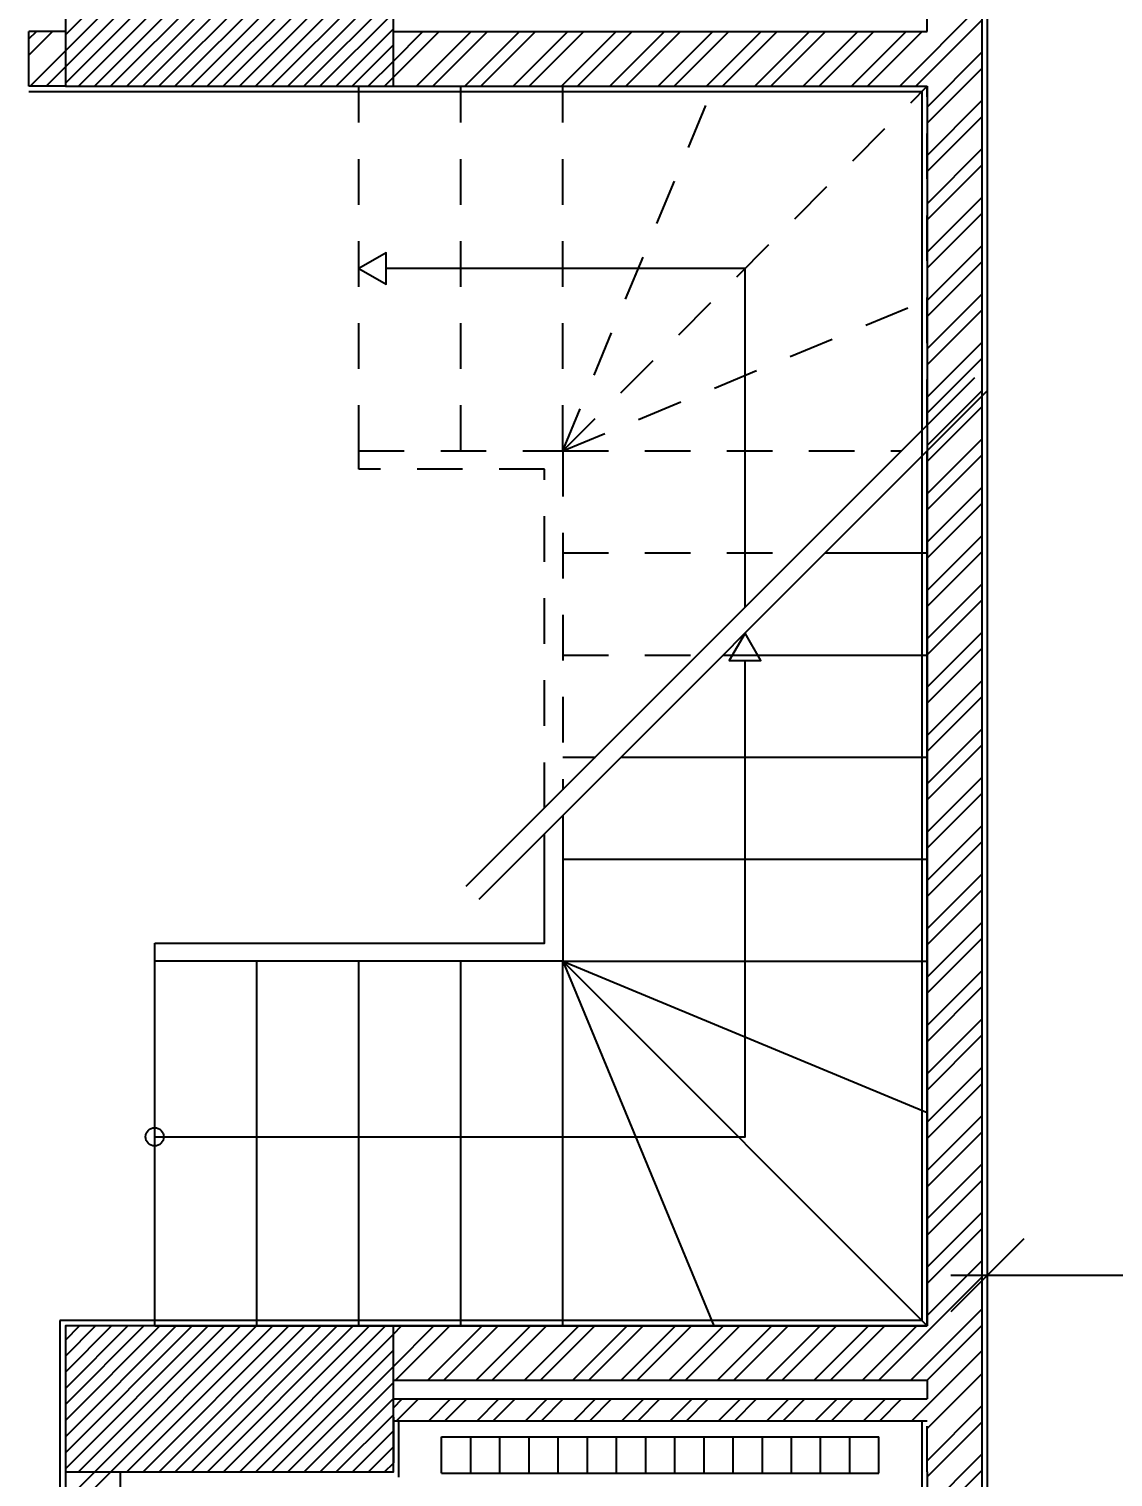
# Model space of a CAD drawing. Header units: metres. Extents: x 0 to 44.4, y -5.9 to 58.5.
# Drawn here: x 34.943 to 37.918, y 12.836 to 16.807 of the extents above; entities that cross this region are included whole.
import ezdxf

# ---------------------------------------------------------------- set-up
doc = ezdxf.new("R2010")
doc.units = ezdxf.units.M
doc.header["$MEASUREMENT"] = 0
doc.header["$PDMODE"] = 3
doc.header["$PDSIZE"] = 0.3
doc.linetypes.add('HIDDEN2', pattern=[0.1875, 0.125, -0.0625])
doc.layers.get('0').update_dxf_attribs({"linetype": 'CONTINUOUS'})
doc.layers.get('DEFPOINTS').update_dxf_attribs({"linetype": 'CONTINUOUS'})
for name, color, linetype in [('04', 4, 'CONTINUOUS'), ('a-dim', 3, 'CONTINUOUS'), ('A-FLOR-STRS-ARO', 1, 'CONTINUOUS'), ('A-HATCH-CONC', 8, 'CONTINUOUS'), ('A-HATCH-WALL', 8, 'CONTINUOUS'), ('A-PLASTER', 8, 'CONTINUOUS'), ('A-PROJ1H', 8, 'HIDDEN2'), ('A-RADIATEUR HIDDEN', 4, 'HIDDEN2'), ('A-STAIR', 9, 'CONTINUOUS'), ('A-WALL', 4, 'CONTINUOUS'), ('AR-PROJ1', 15, 'CONTINUOUS'), ('S-2ND-3RD-4-5-6TH$0$A-STR 2-3-4-5-6', 2, 'CONTINUOUS')]:
    doc.layers.add(name, color=color, linetype=linetype)
doc.styles.add('A100-STEXT', font='ARIAL.TTF', dxfattribs={"height": 0.25})
doc.dimstyles.new('dim-law', dxfattribs={"dimtxt": 0.25, "dimasz": 0.2, "dimexe": 0.1, "dimexo": 0.3, "dimgap": 0.1, "dimtad": 1, "dimlfac": 100, "dimdsep": 46, "dimtxsty": 'A100-STEXT', "dimblk1": 'OBLIQUE', "dimblk2": 'OBLIQUE', "dimsah": 1, "dimcen": -0.05, "dimdle": 0.1, "dimclrd": 15, "dimclre": 15, "dimclrt": 256, "dimadec": 0, "dimazin": 0, "dimtfac": 0.28, "dimtix": 1, "dimtmove": 2, "dimatfit": 3, "dimldrblk": 'OBLIQUE', "dimfxl": 0, "dimtolj": 1, "dimarcsym": 0})

# ---------------------------------------------------------------- blocks, each defined once
blk = doc.blocks.new('_OBLIQUE')
at = {"color": 0, "linetype": 'ByBlock'}
blk.add_line((-0.5, -0.5), (0.5, 0.5), dxfattribs=at)
blk = doc.blocks.new('*D950')
at = {"layer": 'a-dim', "color": 15, "lineweight": -2}
for p, q in [((37.5734, 12.585), (37.5734, 13.4892)), ((41.5234, 12.585), (41.5234, 13.4892)), ((37.4734, 13.3892), (41.6234, 13.3892))]:
    blk.add_line(p, q, dxfattribs=at)
at = {"layer": 'DEFPOINTS', "color": 0}
for p in [(41.5234, 13.3892), (37.5734, 12.285), (41.5234, 12.285)]:
    blk.add_point(p, dxfattribs=at)
at = {"layer": 'a-dim', "color": 15, "lineweight": -2, "xscale": 0.2, "yscale": 0.2, "zscale": 0.2, "rotation": 180}
blk.add_blockref('_OBLIQUE', (37.5734, 13.3892), dxfattribs=at)
at = {"layer": 'a-dim', "color": 15, "lineweight": -2, "xscale": 0.2, "yscale": 0.2, "zscale": 0.2}
blk.add_blockref('_OBLIQUE', (41.5234, 13.3892), dxfattribs=at)
at = {"layer": 'a-dim', "insert": (39.5484, 13.617), "char_height": 0.25, "attachment_point": 5, "style": 'A100-STEXT'}
blk.add_mtext('\\A1;395', dxfattribs=at)

msp = doc.modelspace()

# ---------------------------------------------------------------- hatches: boundary and pattern name
at = {"layer": 'A-HATCH-CONC'}
h = msp.add_hatch(dxfattribs=at)
h.set_pattern_fill('ANSI31', color=256, scale=0.25, style=0)
h.paths.add_polyline_path([(35.94337, 17.05), (35.04337, 17.05), (35.04337, 16.65), (35.94337, 16.65)])
h = msp.add_hatch(dxfattribs=at)
h.set_pattern_fill('ANSI31', color=256, scale=0.25, style=0)
h.paths.add_polyline_path([(35.94337, 13.25), (35.04337, 13.25), (35.04337, 12.85), (35.94337, 12.85)])
at = {"layer": 'A-HATCH-WALL'}
h = msp.add_hatch(dxfattribs=at)
h.set_pattern_fill('ANSI32', color=256, scale=0.25, style=0)
h.paths.add_polyline_path([(35.04337, 16.65), (35.04337, 16.8), (34.94337, 16.8), (34.94337, 16.65)])
h = msp.add_hatch(dxfattribs=at)
h.set_pattern_fill('ANSI32', color=256, scale=0.25, style=0)
h.paths.add_polyline_path([(35.04337, 12.4), (35.19337, 12.4), (35.19337, 12.85), (35.04337, 12.85)])

# ---------------------------------------------------------------- linework, layer by layer
at = {"layer": '04'}
for p, q in [((35.94337, 13.05), (37.40837, 13.05)), ((35.94337, 12.99), (37.40837, 12.99)), ((36.07587, 12.94621), (37.27587, 12.94621)), ((36.07587, 12.84621), (36.07587, 12.94621)), ((36.15587, 12.84621), (36.15587, 12.94621)), ((36.23587, 12.84621), (36.23587, 12.94621)), ((36.31587, 12.84621), (36.31587, 12.94621)), ((36.39587, 12.84621), (36.39587, 12.94621)), ((36.47587, 12.84621), (36.47587, 12.94621)), ((36.55587, 12.84621), (36.55587, 12.94621)), ((36.63587, 12.84621), (36.63587, 12.94621)), ((36.71587, 12.84621), (36.71587, 12.94621)), ((36.79587, 12.84621), (36.79587, 12.94621)), ((36.87587, 12.84621), (36.87587, 12.94621)), ((36.95587, 12.84621), (36.95587, 12.94621)), ((37.03587, 12.84621), (37.03587, 12.94621)), ((37.11587, 12.84621), (37.11587, 12.94621)), ((37.19587, 12.84621), (37.19587, 12.94621)), ((37.27587, 12.84621), (37.27587, 12.94621)), ((36.07587, 12.84621), (37.27587, 12.84621))]:
    msp.add_line(p, q, dxfattribs=at)
at = {"layer": 'A-FLOR-STRS-ARO'}
for points in [[(35.84837, 16.15), (35.92337, 16.1067), (35.92337, 16.1933)], [(36.90837, 15.15), (36.86507, 15.075), (36.95167, 15.075)]]:
    msp.add_lwpolyline(points, close=True, dxfattribs=at)
for points in [[(36.90837, 15.22071), (36.90837, 16.15), (35.92337, 16.15)], [(35.28837, 13.76875), (36.90837, 13.76875), (36.90837, 15.075)]]:
    msp.add_lwpolyline(points, dxfattribs=at)
msp.add_circle((35.28837, 13.76875), 0.025, dxfattribs=at)
at = {"layer": 'A-HATCH-WALL'}
for p, q in [((37.33287, 16.65), (37.55837, 16.8755)), ((35.94337, 16.7189), (36.02447, 16.8)), ((35.94337, 16.67471), (36.06866, 16.8)), ((36.00705, 16.65), (36.15705, 16.8)), ((36.05124, 16.65), (36.20124, 16.8)), ((36.13963, 16.65), (36.28963, 16.8)), ((36.18382, 16.65), (36.33382, 16.8)), ((36.27221, 16.65), (36.42221, 16.8)), ((36.31641, 16.65), (36.46641, 16.8)), ((36.4048, 16.65), (36.5548, 16.8)), ((36.44899, 16.65), (36.59899, 16.8)), ((36.53738, 16.65), (36.68738, 16.8)), ((36.58157, 16.65), (36.73157, 16.8)), ((36.66996, 16.65), (36.81996, 16.8)), ((36.71415, 16.65), (36.86415, 16.8)), ((36.80254, 16.65), (36.95254, 16.8)), ((36.84674, 16.65), (36.99674, 16.8)), ((36.93513, 16.65), (37.08513, 16.8)), ((36.97932, 16.65), (37.12932, 16.8)), ((37.06771, 16.65), (37.21771, 16.8)), ((37.1119, 16.65), (37.2619, 16.8)), ((37.20029, 16.65), (37.35029, 16.8)), ((37.24449, 16.65), (37.39449, 16.8)), ((37.37707, 16.65), (37.55837, 16.8313)), ((37.40837, 16.59291), (37.55837, 16.74291)), ((37.40837, 16.54872), (37.55837, 16.69872)), ((37.40837, 16.46033), (37.55837, 16.61033)), ((37.40837, 16.41614), (37.55837, 16.56614)), ((37.40837, 16.32775), (37.55837, 16.47775)), ((37.40837, 16.28355), (37.55837, 16.43355)), ((37.40837, 16.19516), (37.55837, 16.34516)), ((37.40837, 16.15097), (37.55837, 16.30097)), ((37.40837, 16.06258), (37.55837, 16.21258)), ((37.40837, 16.01839), (37.55837, 16.16839)), ((37.40837, 15.93), (37.55837, 16.08)), ((37.40837, 15.88581), (37.55837, 16.03581)), ((37.40837, 15.79742), (37.55837, 15.94742)), ((37.40837, 15.75322), (37.55837, 15.90322)), ((37.40837, 15.66483), (37.55837, 15.81483)), ((37.40837, 15.62064), (37.55837, 15.77064)), ((37.40837, 15.53225), (37.55837, 15.68225)), ((37.40837, 15.48806), (37.55837, 15.63806)), ((37.40837, 15.39967), (37.55837, 15.54967)), ((37.40837, 15.35548), (37.55837, 15.50548)), ((37.40837, 15.26709), (37.55837, 15.41709)), ((37.40837, 15.22289), (37.55837, 15.37289)), ((37.40837, 15.1345), (37.55837, 15.2845)), ((37.40837, 15.09031), (37.55837, 15.24031)), ((37.40837, 15.00192), (37.55837, 15.15192)), ((37.40837, 14.95773), (37.55837, 15.10773)), ((37.40837, 14.86934), (37.55837, 15.01934)), ((37.40837, 14.82515), (37.55837, 14.97515)), ((37.40837, 14.73676), (37.55837, 14.88676)), ((37.40837, 14.69256), (37.55837, 14.84256)), ((37.40837, 14.60417), (37.55837, 14.75417)), ((37.40837, 14.55998), (37.55837, 14.70998)), ((37.40837, 14.47159), (37.55837, 14.62159)), ((37.40837, 14.4274), (37.55837, 14.5774)), ((37.40837, 14.33901), (37.55837, 14.48901)), ((37.40837, 14.29482), (37.55837, 14.44482)), ((37.40837, 14.20643), (37.55837, 14.35643)), ((37.40837, 14.16223), (37.55837, 14.31223)), ((37.40837, 14.07384), (37.55837, 14.22384)), ((37.40837, 14.02965), (37.55837, 14.17965)), ((37.40837, 13.94126), (37.55837, 14.09126)), ((37.40837, 13.89707), (37.55837, 14.04707)), ((37.40837, 13.80868), (37.55837, 13.95868)), ((37.40837, 13.76449), (37.55837, 13.91449)), ((37.40837, 13.6761), (37.55837, 13.8261)), ((37.40837, 13.6319), (37.55837, 13.7819)), ((37.40837, 13.54351), (37.55837, 13.69351)), ((37.40837, 13.49932), (37.55837, 13.64932)), ((37.40837, 13.41093), (37.55837, 13.56093)), ((37.40837, 13.36674), (37.55837, 13.51674)), ((37.40837, 13.27835), (37.55837, 13.42835)), ((37.27421, 13.1), (37.55837, 13.38416)), ((37.3626, 13.1), (37.55837, 13.29577)), ((35.94337, 13.13917), (36.05419, 13.25)), ((35.94337, 13.22756), (35.96581, 13.25)), ((35.94839, 13.1), (36.09839, 13.25)), ((36.03678, 13.1), (36.18678, 13.25)), ((36.08097, 13.1), (36.23097, 13.25)), ((36.16936, 13.1), (36.31936, 13.25)), ((36.21355, 13.1), (36.36355, 13.25)), ((36.30194, 13.1), (36.45194, 13.25)), ((36.34614, 13.1), (36.49614, 13.25)), ((36.43452, 13.1), (36.58452, 13.25)), ((36.47872, 13.1), (36.62872, 13.25)), ((36.56711, 13.1), (36.71711, 13.25)), ((36.6113, 13.1), (36.7613, 13.25)), ((36.69969, 13.1), (36.84969, 13.25)), ((36.74388, 13.1), (36.89388, 13.25)), ((36.83227, 13.1), (36.98227, 13.25)), ((36.87647, 13.1), (37.02647, 13.25)), ((36.96485, 13.1), (37.11485, 13.25)), ((37.00905, 13.1), (37.15905, 13.25)), ((37.09744, 13.1), (37.24744, 13.25)), ((37.14163, 13.1), (37.29163, 13.25)), ((37.23002, 13.1), (37.38002, 13.25)), ((37.4068, 13.1), (37.55837, 13.25157)), ((37.3662, 12.99), (37.55837, 13.18217)), ((37.40837, 12.96899), (37.55837, 13.11899)), ((35.94337, 13.02558), (35.96779, 13.05)), ((35.95199, 12.99), (36.01199, 13.05)), ((36.04037, 12.99), (36.10037, 13.05)), ((36.08457, 12.99), (36.14457, 13.05)), ((36.17296, 12.99), (36.23296, 13.05)), ((36.21715, 12.99), (36.27715, 13.05)), ((36.30554, 12.99), (36.36554, 13.05)), ((36.34973, 12.99), (36.40973, 13.05)), ((36.43812, 12.99), (36.49812, 13.05)), ((36.48232, 12.99), (36.54232, 13.05)), ((36.5707, 12.99), (36.6307, 13.05)), ((36.6149, 12.99), (36.6749, 13.05)), ((36.70329, 12.99), (36.76329, 13.05)), ((36.74748, 12.99), (36.80748, 13.05)), ((36.83587, 12.99), (36.89587, 13.05)), ((36.88006, 12.99), (36.94006, 13.05)), ((36.96845, 12.99), (37.02845, 13.05)), ((37.01265, 12.99), (37.07265, 13.05)), ((37.10103, 12.99), (37.16103, 13.05)), ((37.14523, 12.99), (37.20523, 13.05)), ((37.23362, 12.99), (37.29362, 13.05)), ((37.27781, 12.99), (37.33781, 13.05)), ((37.40837, 12.8806), (37.55837, 13.0306)), ((37.40837, 12.83641), (37.55837, 12.98641)), ((37.40837, 12.74802), (37.55837, 12.89802)), ((37.40837, 12.70383), (37.55837, 12.85383))]:
    msp.add_line(p, q, dxfattribs=at)
at = {"layer": 'A-PLASTER'}
for p, q in [((37.57337, 12.285), (37.57337, 18.285)), ((34.94337, 16.635), (37.39337, 16.635)), ((37.39337, 16.635), (37.39337, 13.265)), ((37.39337, 13.265), (35.02837, 13.265)), ((35.02837, 13.265), (35.02837, 12.285)), ((35.95837, 12.835), (35.95837, 12.99)), ((37.39337, 12.99), (37.39337, 12.285))]:
    msp.add_line(p, q, dxfattribs=at)
at = {"layer": 'A-PROJ1H'}
for p, q in [((35.84837, 16.65), (37.40837, 16.65)), ((35.84837, 15.65), (35.84837, 16.65)), ((36.12837, 15.65), (36.12837, 16.65)), ((36.40837, 15.65), (36.40837, 16.65)), ((36.40837, 15.65), (37.40837, 16.65)), ((36.40837, 15.65), (36.82258, 16.65)), ((37.40837, 15.72071), (37.40837, 16.65)), ((36.40837, 15.65), (37.40837, 16.06421)), ((36.40837, 15.65), (37.33766, 15.65)), ((36.40837, 15.37), (37.05766, 15.37)), ((36.40837, 15.09), (36.77766, 15.09)), ((36.40837, 14.81), (36.49766, 14.81))]:
    msp.add_line(p, q, dxfattribs=at)
msp.add_lwpolyline([(36.35837, 14.67071), (36.35837, 15.6), (35.84837, 15.6), (35.84837, 15.65), (36.40837, 15.65), (36.40837, 14.72071)], dxfattribs=at)
at = {"layer": 'A-RADIATEUR HIDDEN'}
for p, q in [((35.94337, 13), (35.94337, 12.85)), ((37.40837, 12.85), (37.40837, 12.99))]:
    msp.add_line(p, q, dxfattribs=at)
at = {"layer": 'A-STAIR'}
for p, q in [((37.40837, 13.25), (37.40837, 15.65)), ((37.12837, 15.37), (37.40837, 15.37)), ((36.84837, 15.09), (37.40837, 15.09)), ((36.56837, 14.81), (37.40837, 14.81)), ((36.40837, 14.53), (37.40837, 14.53)), ((35.28837, 13.25), (35.28837, 14.25)), ((35.56837, 13.25), (35.56837, 14.25)), ((35.84837, 13.25), (35.84837, 14.25)), ((36.12837, 13.25), (36.12837, 14.25)), ((36.40837, 14.25), (37.40837, 14.25)), ((36.40837, 13.25), (36.40837, 14.25)), ((36.40837, 14.25), (37.40837, 13.25)), ((36.40837, 14.25), (37.40837, 13.83579)), ((36.40837, 14.25), (36.82258, 13.25)), ((35.28837, 13.25), (37.40837, 13.25))]:
    msp.add_line(p, q, dxfattribs=at)
for points in [[(36.40837, 14.65), (36.40837, 14.25), (35.28837, 14.25), (35.28837, 14.3)], [(35.28837, 14.3), (36.35837, 14.3), (36.35837, 14.6)]]:
    msp.add_lwpolyline(points, dxfattribs=at)
at = {"layer": 'A-WALL'}
for p, q in [((37.55837, 18.3), (37.55837, 12.3)), ((37.40837, 16.8), (37.40837, 16.95)), ((35.04337, 16.8), (34.94337, 16.8)), ((34.94337, 16.65), (34.94337, 16.8)), ((35.94337, 16.8), (37.40837, 16.8)), ((35.04337, 16.65), (34.94337, 16.65)), ((35.94337, 16.65), (37.40837, 16.65)), ((37.40837, 16.65), (37.40837, 13.25)), ((37.40837, 16.65), (37.40837, 16.425)), ((37.40837, 13.25), (35.94337, 13.25)), ((37.40837, 13.1), (35.94337, 13.1)), ((37.40837, 13.1), (37.40837, 13.05)), ((35.04337, 12.85), (35.04337, 12.3)), ((35.19337, 12.85), (35.19337, 12.3)), ((37.40837, 12.85), (37.40837, 12.3))]:
    msp.add_line(p, q, dxfattribs=at)
at = {"layer": 'AR-PROJ1'}
for p, q in [((36.14341, 14.45576), (37.53894, 15.85129)), ((36.17877, 14.4204), (37.5743, 15.81593))]:
    msp.add_line(p, q, dxfattribs=at)
at = {"layer": 'S-2ND-3RD-4-5-6TH$0$A-STR 2-3-4-5-6'}
for p, q in [((35.94337, 13.25), (35.04337, 13.25)), ((35.04337, 13.25), (35.04337, 12.85)), ((35.94337, 12.85), (35.94337, 13.25)), ((35.04337, 12.85), (35.94337, 12.85))]:
    msp.add_line(p, q, dxfattribs=at)
for points in [[(35.04337, 16.65), (35.94337, 16.65), (35.94337, 17.05), (35.04337, 17.05)], [(35.04337, 16.65), (35.94337, 16.65), (35.94337, 17.05), (35.04337, 17.05)], [(35.04337, 12.85), (35.94337, 12.85), (35.94337, 13.25), (35.04337, 13.25)]]:
    msp.add_lwpolyline(points, close=True, dxfattribs=at)

# ---------------------------------------------------------------- dimensions: what is measured, and where the dimension line sits
at = {"layer": 'a-dim'}
dim = msp.add_aligned_dim(p1=(37.57337, 12.285), p2=(41.52337, 12.285), distance=1.10423, dimstyle='dim-law', dxfattribs=at)
dim.commit()
dim.dimension.update_dxf_attribs({"geometry": '*D950', "text_midpoint": (39.54837, 13.61695)})

doc.saveas('drawing.dxf')
